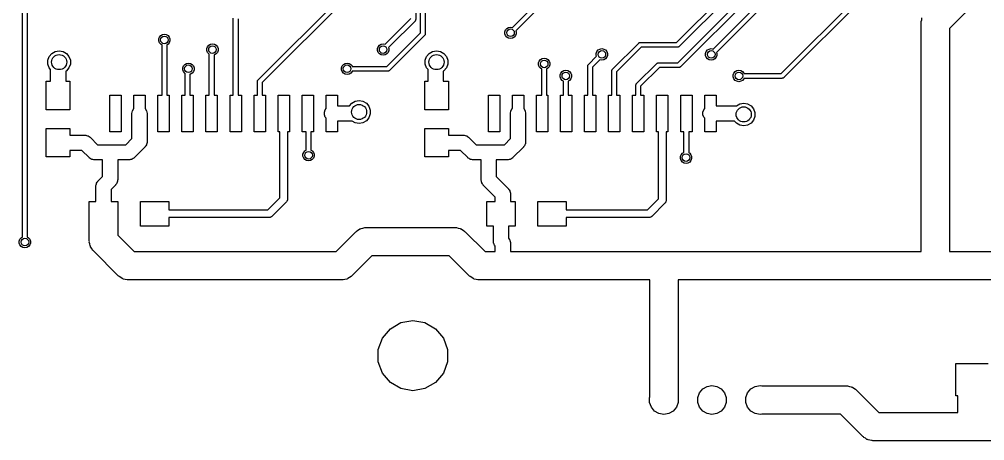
# Model space of a CAD drawing. Extents: x 74 to 228, y -104 to -43.
# Drawn here: x 79.2 to 130.2, y -104.5 to -82.2 of the extents above; entities that cross this region are included whole.
import ezdxf

# ---------------------------------------------------------------- set-up
doc = ezdxf.new("R2010")
doc.units = 0
doc.header["$MEASUREMENT"] = 0
doc.layers.add('BLACK', color=7, linetype='CONTINUOUS')

msp = doc.modelspace()

# ---------------------------------------------------------------- linework, layer by layer
at = {"layer": 'Black'}
for p, q in [((100.145, -54.2813), (100.145, -82.2245)), ((100.395, -82.9427), (100.395, -54.4795)), ((100.645, -54.5313), (100.645, -82.9945)), ((79.625, -58.62), (79.625, -93.7297)), ((79.375, -93.7297), (79.375, -58.6718)), ((119.455, -85.092), (129.375, -75.1722)), ((129.588, -75.3124), (119.595, -85.3054)), ((91.8166, -85.4256), (98.8955, -78.3468)), ((99.1089, -78.4869), (92.03, -85.5658)), ((113.931, -83.441), (118.747, -78.6247)), ((118.96, -78.7649), (114.071, -83.6544)), ((113.994, -84.5205), (119.247, -79.2677)), ((119.46, -79.4079), (114.134, -84.7339)), ((115.866, -83.7922), (119.89, -79.7677)), ((120.103, -79.9079), (116.039, -83.9722)), ((131.23, -79.8303), (128.35, -82.7107)), ((105.261, -82.6492), (106.7, -81.2102)), ((106.913, -81.3504), (105.435, -82.8292)), ((90.51, -86.225), (90.51, -82.1605)), ((90.76, -82.2017), (90.76, -86.225)), ((98.6366, -83.4316), (99.8955, -82.1727)), ((100.109, -82.3129), (98.8134, -83.6084)), ((100.112, -82.3084), (100.109, -82.3129)), ((100.116, -82.3049), (100.112, -82.3084)), ((100.124, -82.2907), (100.116, -82.3049)), ((100.134, -82.2773), (100.124, -82.2907)), ((100.135, -82.272), (100.134, -82.2773)), ((100.138, -82.2673), (100.135, -82.272)), ((100.141, -82.2512), (100.138, -82.2673)), ((100.145, -82.2354), (100.141, -82.2512)), ((100.145, -82.2245), (100.145, -82.2299)), ((100.145, -82.2299), (100.145, -82.2354)), ((126.85, -82.4), (126.856, -82.3675)), ((126.85, -94.5), (126.85, -82.4)), ((126.853, -82.3346), (126.878, -82.24)), ((126.856, -82.3675), (126.853, -82.3346)), ((126.878, -82.24), (126.895, -82.1435)), ((86.6072, -83.1614), (86.6744, -83.0813)), ((86.6744, -83.0813), (86.765, -83.029)), ((86.765, -83.029), (86.868, -83.0109)), ((86.868, -83.0109), (86.971, -83.029)), ((86.971, -83.029), (87.0616, -83.0813)), ((87.0616, -83.0813), (87.1288, -83.1614)), ((98.6272, -84.711), (100.395, -82.9427)), ((100.609, -83.0829), (98.7674, -84.9244)), ((100.612, -83.0784), (100.609, -83.0829)), ((100.616, -83.0748), (100.612, -83.0784)), ((100.624, -83.0607), (100.616, -83.0748)), ((100.634, -83.0473), (100.624, -83.0607)), ((100.635, -83.042), (100.634, -83.0473)), ((100.638, -83.0373), (100.635, -83.042)), ((100.641, -83.0212), (100.638, -83.0373)), ((100.645, -83.0054), (100.641, -83.0212)), ((100.645, -82.9945), (100.645, -82.9999)), ((100.645, -82.9999), (100.645, -83.0054)), ((104.859, -82.8787), (104.895, -82.7804)), ((104.859, -82.9833), (104.859, -82.8787)), ((104.895, -83.0816), (104.859, -82.9833)), ((104.895, -82.7804), (104.962, -82.7003)), ((104.962, -83.1617), (104.895, -83.0816)), ((104.962, -82.7003), (105.053, -82.648)), ((105.053, -82.648), (105.156, -82.6299)), ((105.156, -82.6299), (105.259, -82.648)), ((105.259, -82.648), (105.261, -82.6492)), ((105.417, -83.0816), (105.35, -83.1617)), ((105.453, -82.9833), (105.417, -83.0816)), ((105.435, -82.8292), (105.453, -82.8787)), ((105.453, -82.8787), (105.453, -82.9833)), ((128.35, -82.7107), (128.35, -94.5)), ((86.5714, -83.2597), (86.6072, -83.1614)), ((86.5714, -83.3643), (86.5714, -83.2597)), ((86.6072, -83.4626), (86.5714, -83.3643)), ((86.6744, -83.5427), (86.6072, -83.4626)), ((86.743, -83.5823), (86.6744, -83.5427)), ((86.743, -86.225), (86.743, -83.5823)), ((87.0616, -83.5427), (86.993, -83.5823)), ((86.993, -83.5823), (86.993, -86.225)), ((87.1288, -83.4626), (87.0616, -83.5427)), ((87.1288, -83.1614), (87.1646, -83.2597)), ((87.1646, -83.3643), (87.1288, -83.4626)), ((87.1646, -83.2597), (87.1646, -83.3643)), ((89.1472, -83.6694), (89.2144, -83.5893)), ((89.2144, -83.5893), (89.305, -83.537)), ((89.305, -83.537), (89.408, -83.5189)), ((89.408, -83.5189), (89.511, -83.537)), ((89.511, -83.537), (89.6016, -83.5893)), ((89.6016, -83.5893), (89.6688, -83.6694)), ((98.1642, -83.6694), (98.2314, -83.5893)), ((98.2314, -83.5893), (98.322, -83.537)), ((98.322, -83.537), (98.425, -83.5189)), ((98.425, -83.5189), (98.528, -83.537)), ((98.528, -83.537), (98.53, -83.5382)), ((98.53, -83.5382), (98.6366, -83.4316)), ((98.6366, -83.4316), (98.6366, -83.4316)), ((98.8134, -83.6084), (98.7036, -83.7182)), ((98.8134, -83.6084), (98.8134, -83.6084)), ((105.053, -83.214), (104.962, -83.1617)), ((105.156, -83.2321), (105.053, -83.214)), ((105.259, -83.214), (105.156, -83.2321)), ((105.35, -83.1617), (105.259, -83.214)), ((110.547, -84.8566), (111.926, -83.4776)), ((111.926, -83.4776), (111.93, -83.4745)), ((111.93, -83.4745), (111.934, -83.4702)), ((111.934, -83.4702), (111.948, -83.4621)), ((111.948, -83.4621), (111.961, -83.4527)), ((111.961, -83.4527), (111.966, -83.4513)), ((111.966, -83.4513), (111.971, -83.4485)), ((111.971, -83.4485), (111.987, -83.4457)), ((111.987, -83.4457), (112.003, -83.4415)), ((112.003, -83.4415), (112.009, -83.442)), ((112.009, -83.442), (112.014, -83.441)), ((112.014, -83.441), (113.931, -83.441)), ((80.7855, -84.1821), (80.9199, -84.0219)), ((80.9199, -84.0219), (81.1011, -83.9173)), ((81.1011, -83.9173), (81.3071, -83.881)), ((81.3071, -83.881), (81.5131, -83.9173)), ((81.5131, -83.9173), (81.6942, -84.0219)), ((81.6942, -84.0219), (81.8287, -84.1821)), ((89.1114, -83.7677), (89.1472, -83.6694)), ((89.1114, -83.8723), (89.1114, -83.7677)), ((89.1472, -83.9706), (89.1114, -83.8723)), ((89.2144, -84.0507), (89.1472, -83.9706)), ((89.24, -84.0655), (89.2144, -84.0507)), ((89.24, -86.225), (89.24, -84.0655)), ((89.511, -84.103), (89.49, -84.1067)), ((89.49, -84.1067), (89.49, -86.225)), ((89.6016, -84.0507), (89.511, -84.103)), ((89.6688, -83.9706), (89.6016, -84.0507)), ((89.6688, -83.6694), (89.7046, -83.7677)), ((89.7046, -83.8723), (89.6688, -83.9706)), ((89.7046, -83.7677), (89.7046, -83.8723)), ((98.1284, -83.7677), (98.1642, -83.6694)), ((98.1284, -83.8723), (98.1284, -83.7677)), ((98.1642, -83.9706), (98.1284, -83.8723)), ((98.2314, -84.0507), (98.1642, -83.9706)), ((98.322, -84.103), (98.2314, -84.0507)), ((98.425, -84.1211), (98.322, -84.103)), ((98.528, -84.103), (98.425, -84.1211)), ((98.6186, -84.0507), (98.528, -84.103)), ((98.6858, -83.9706), (98.6186, -84.0507)), ((98.7216, -83.8723), (98.6858, -83.9706)), ((98.7036, -83.7182), (98.7216, -83.7677)), ((98.7216, -83.7677), (98.7216, -83.8723)), ((100.724, -84.1821), (100.859, -84.0219)), ((100.859, -84.0219), (101.04, -83.9173)), ((101.04, -83.9173), (101.246, -83.881)), ((101.246, -83.881), (101.452, -83.9173)), ((101.452, -83.9173), (101.633, -84.0219)), ((101.633, -84.0219), (101.768, -84.1821)), ((109.685, -84.0217), (109.721, -83.9234)), ((109.685, -84.1263), (109.685, -84.0217)), ((109.703, -84.1758), (109.685, -84.1263)), ((109.721, -83.9234), (109.788, -83.8433)), ((109.788, -83.8433), (109.879, -83.791)), ((109.879, -83.791), (109.982, -83.7729)), ((109.982, -83.7729), (110.085, -83.791)), ((110.085, -83.791), (110.176, -83.8433)), ((110.176, -83.8433), (110.243, -83.9234)), ((110.243, -83.9234), (110.279, -84.0217)), ((110.279, -84.1263), (110.243, -84.2246)), ((110.279, -84.0217), (110.279, -84.1263)), ((112.066, -83.691), (110.76, -84.9968)), ((113.983, -83.691), (112.066, -83.691)), ((113.988, -83.69), (113.983, -83.691)), ((113.993, -83.6905), (113.988, -83.69)), ((114.009, -83.6863), (113.993, -83.6905)), ((114.025, -83.6835), (114.009, -83.6863)), ((114.03, -83.6807), (114.025, -83.6835)), ((114.035, -83.6793), (114.03, -83.6807)), ((114.049, -83.6699), (114.035, -83.6793)), ((114.063, -83.6618), (114.049, -83.6699)), ((114.066, -83.6575), (114.063, -83.6618)), ((114.071, -83.6544), (114.066, -83.6575)), ((115.464, -84.0217), (115.5, -83.9234)), ((115.464, -84.1263), (115.464, -84.0217)), ((115.5, -84.2246), (115.464, -84.1263)), ((115.5, -83.9234), (115.567, -83.8433)), ((115.567, -83.8433), (115.658, -83.791)), ((115.658, -83.791), (115.76, -83.7729)), ((115.76, -83.7729), (115.863, -83.791)), ((115.863, -83.791), (115.866, -83.7922)), ((116.057, -84.1263), (116.021, -84.2246)), ((116.039, -83.9722), (116.057, -84.0217)), ((116.057, -84.0217), (116.057, -84.1263)), ((80.7139, -84.3787), (80.7855, -84.1821)), ((80.7139, -84.5879), (80.7139, -84.3787)), ((80.7855, -84.7844), (80.7139, -84.5879)), ((81.8287, -84.1821), (81.9002, -84.3787)), ((81.9002, -84.5879), (81.8287, -84.7844)), ((81.9002, -84.3787), (81.9002, -84.5879)), ((87.8772, -84.6854), (87.9444, -84.6053)), ((87.9444, -84.6053), (88.035, -84.553)), ((88.035, -84.553), (88.138, -84.5349)), ((88.138, -84.5349), (88.241, -84.553)), ((88.241, -84.553), (88.3316, -84.6053)), ((88.3316, -84.6053), (88.3988, -84.6854)), ((96.2592, -84.6854), (96.3264, -84.6053)), ((96.3264, -84.6053), (96.417, -84.553)), ((96.417, -84.553), (96.52, -84.5349)), ((96.52, -84.5349), (96.623, -84.553)), ((96.623, -84.553), (96.7136, -84.6053)), ((96.7136, -84.6053), (96.7808, -84.6854)), ((100.653, -84.3787), (100.724, -84.1821)), ((100.653, -84.5879), (100.653, -84.3787)), ((100.724, -84.7844), (100.653, -84.5879)), ((101.768, -84.1821), (101.839, -84.3787)), ((101.839, -84.5879), (101.768, -84.7844)), ((101.839, -84.3787), (101.839, -84.5879)), ((106.637, -84.5297), (106.673, -84.4314)), ((106.637, -84.6343), (106.637, -84.5297)), ((106.673, -84.7326), (106.637, -84.6343)), ((106.673, -84.4314), (106.74, -84.3513)), ((106.74, -84.3513), (106.831, -84.299)), ((106.831, -84.299), (106.934, -84.2809)), ((106.934, -84.2809), (107.037, -84.299)), ((107.037, -84.299), (107.128, -84.3513)), ((107.128, -84.3513), (107.195, -84.4314)), ((107.195, -84.4314), (107.231, -84.5297)), ((107.231, -84.6343), (107.195, -84.7326)), ((107.231, -84.5297), (107.231, -84.6343)), ((109.24, -84.6801), (109.245, -84.6643)), ((109.245, -84.6643), (109.248, -84.6482)), ((109.248, -84.6482), (109.25, -84.6435)), ((109.25, -84.6435), (109.252, -84.6382)), ((109.252, -84.6382), (109.261, -84.6248)), ((109.261, -84.6248), (109.269, -84.6107)), ((109.269, -84.6107), (109.273, -84.6071)), ((109.273, -84.6071), (109.277, -84.6026)), ((109.277, -84.6026), (109.703, -84.1758)), ((109.877, -84.3558), (109.49, -84.7428)), ((109.879, -84.357), (109.877, -84.3558)), ((109.982, -84.3751), (109.879, -84.357)), ((110.085, -84.357), (109.982, -84.3751)), ((110.176, -84.3047), (110.085, -84.357)), ((110.243, -84.2246), (110.176, -84.3047)), ((111.817, -85.6186), (112.878, -84.5571)), ((112.878, -84.5571), (112.883, -84.554)), ((112.883, -84.554), (112.886, -84.5497)), ((112.886, -84.5497), (112.9, -84.5416)), ((112.9, -84.5416), (112.914, -84.5322)), ((112.914, -84.5322), (112.919, -84.5308)), ((112.919, -84.5308), (112.924, -84.528)), ((112.924, -84.528), (112.94, -84.5252)), ((112.94, -84.5252), (112.956, -84.521)), ((112.956, -84.521), (112.961, -84.5215)), ((112.961, -84.5215), (112.966, -84.5205)), ((112.966, -84.5205), (113.994, -84.5205)), ((115.567, -84.3047), (115.5, -84.2246)), ((115.658, -84.357), (115.567, -84.3047)), ((115.76, -84.3751), (115.658, -84.357)), ((115.863, -84.357), (115.76, -84.3751)), ((115.954, -84.3047), (115.863, -84.357)), ((116.021, -84.2246), (115.954, -84.3047)), ((80.8571, -84.8697), (80.7855, -84.7844)), ((80.8571, -85.5), (80.8571, -84.8697)), ((81.6942, -84.9447), (81.6571, -84.9661)), ((81.6571, -84.9661), (81.6571, -85.5)), ((81.8287, -84.7844), (81.6942, -84.9447)), ((87.8414, -84.7837), (87.8772, -84.6854)), ((87.8414, -84.8883), (87.8414, -84.7837)), ((87.8772, -84.9866), (87.8414, -84.8883)), ((87.9444, -85.0667), (87.8772, -84.9866)), ((87.97, -85.0815), (87.9444, -85.0667)), ((87.97, -86.225), (87.97, -85.0815)), ((88.241, -85.119), (88.22, -85.1227)), ((88.22, -85.1227), (88.22, -86.225)), ((88.3316, -85.0667), (88.241, -85.119)), ((88.3988, -84.9866), (88.3316, -85.0667)), ((88.3988, -84.6854), (88.4346, -84.7837)), ((88.4346, -84.8883), (88.3988, -84.9866)), ((88.4346, -84.7837), (88.4346, -84.8883)), ((96.2234, -84.7837), (96.2592, -84.6854)), ((96.2234, -84.8883), (96.2234, -84.7837)), ((96.2592, -84.9866), (96.2234, -84.8883)), ((96.3264, -85.0667), (96.2592, -84.9866)), ((96.417, -85.119), (96.3264, -85.0667)), ((96.52, -85.1371), (96.417, -85.119)), ((96.623, -85.119), (96.52, -85.1371)), ((96.7136, -85.0667), (96.623, -85.119)), ((96.7808, -84.9866), (96.7136, -85.0667)), ((96.7808, -84.6854), (96.7901, -84.711)), ((96.7901, -84.961), (96.7808, -84.9866)), ((96.7901, -84.711), (96.9443, -84.711)), ((96.9443, -84.961), (96.7901, -84.961)), ((96.9443, -84.711), (98.6272, -84.711)), ((98.679, -84.961), (96.9443, -84.961)), ((98.6844, -84.96), (98.679, -84.961)), ((98.6899, -84.9605), (98.6844, -84.96)), ((98.7057, -84.9563), (98.6899, -84.9605)), ((98.7218, -84.9535), (98.7057, -84.9563)), ((98.7265, -84.9507), (98.7218, -84.9535)), ((98.7318, -84.9493), (98.7265, -84.9507)), ((98.7452, -84.9399), (98.7318, -84.9493)), ((98.7593, -84.9318), (98.7452, -84.9399)), ((98.7629, -84.9275), (98.7593, -84.9318)), ((98.7674, -84.9244), (98.7629, -84.9275)), ((100.796, -84.8697), (100.724, -84.7844)), ((100.796, -85.5), (100.796, -84.8697)), ((101.633, -84.9447), (101.596, -84.9661)), ((101.596, -84.9661), (101.596, -85.5)), ((101.768, -84.7844), (101.633, -84.9447)), ((106.74, -84.8127), (106.673, -84.7326)), ((106.809, -84.8523), (106.74, -84.8127)), ((106.809, -86.225), (106.809, -84.8523)), ((107.128, -84.8127), (107.059, -84.8523)), ((107.059, -84.8523), (107.059, -86.225)), ((107.195, -84.7326), (107.128, -84.8127)), ((107.78, -85.1647), (107.816, -85.0664)), ((107.78, -85.2693), (107.78, -85.1647)), ((107.816, -85.0664), (107.883, -84.9863)), ((107.883, -84.9863), (107.974, -84.934)), ((107.974, -84.934), (108.077, -84.9159)), ((108.077, -84.9159), (108.18, -84.934)), ((108.18, -84.934), (108.271, -84.9863)), ((108.271, -84.9863), (108.338, -85.0664)), ((108.338, -85.0664), (108.374, -85.1647)), ((108.374, -85.1647), (108.374, -85.2693)), ((109.241, -84.6856), (109.24, -84.6801)), ((109.24, -84.691), (109.241, -84.6856)), ((109.24, -86.225), (109.24, -84.691)), ((109.49, -84.7428), (109.49, -86.225)), ((110.51, -84.9341), (110.515, -84.9183)), ((110.511, -84.9396), (110.51, -84.9341)), ((110.51, -84.945), (110.511, -84.9396)), ((110.51, -86.225), (110.51, -84.945)), ((110.515, -84.9183), (110.518, -84.9022)), ((110.518, -84.9022), (110.52, -84.8975)), ((110.52, -84.8975), (110.522, -84.8922)), ((110.522, -84.8922), (110.531, -84.8788)), ((110.531, -84.8788), (110.539, -84.8647)), ((110.539, -84.8647), (110.543, -84.8611)), ((110.543, -84.8611), (110.547, -84.8566)), ((110.76, -84.9968), (110.76, -86.225)), ((113.018, -84.7705), (112.03, -85.7588)), ((114.046, -84.7705), (113.018, -84.7705)), ((114.051, -84.7695), (114.046, -84.7705)), ((114.057, -84.77), (114.051, -84.7695)), ((114.073, -84.7658), (114.057, -84.77)), ((114.089, -84.763), (114.073, -84.7658)), ((114.094, -84.7602), (114.089, -84.763)), ((114.099, -84.7588), (114.094, -84.7602)), ((114.112, -84.7494), (114.099, -84.7588)), ((114.126, -84.7413), (114.112, -84.7494)), ((114.13, -84.737), (114.126, -84.7413)), ((114.134, -84.7339), (114.13, -84.737)), ((116.924, -85.1647), (116.96, -85.0664)), ((116.924, -85.2693), (116.924, -85.1647)), ((116.96, -85.0664), (117.027, -84.9863)), ((117.027, -84.9863), (117.118, -84.934)), ((117.118, -84.934), (117.221, -84.9159)), ((117.221, -84.9159), (117.324, -84.934)), ((117.324, -84.934), (117.415, -84.9863)), ((117.415, -84.9863), (117.482, -85.0664)), ((117.482, -85.0664), (117.491, -85.092)), ((117.491, -85.092), (119.455, -85.092)), ((80.625, -87), (80.625, -85.5)), ((80.625, -85.5), (80.8571, -85.5)), ((81.6571, -85.5), (81.875, -85.5)), ((81.875, -85.5), (81.875, -87)), ((91.78, -85.514), (91.781, -85.5086)), ((91.78, -86.225), (91.78, -85.514)), ((91.7805, -85.5031), (91.7847, -85.4873)), ((91.781, -85.5086), (91.7805, -85.5031)), ((91.7847, -85.4873), (91.7875, -85.4712)), ((91.7875, -85.4712), (91.7903, -85.4665)), ((91.7903, -85.4665), (91.7917, -85.4612)), ((91.7917, -85.4612), (91.8011, -85.4478)), ((91.8011, -85.4478), (91.8092, -85.4337)), ((91.8092, -85.4337), (91.8135, -85.4301)), ((91.8135, -85.4301), (91.8166, -85.4256)), ((92.03, -85.5658), (92.03, -86.225)), ((100.625, -87), (100.625, -85.5)), ((100.625, -85.5), (100.796, -85.5)), ((101.596, -85.5), (101.875, -85.5)), ((101.875, -85.5), (101.875, -87)), ((107.816, -85.3676), (107.78, -85.2693)), ((107.883, -85.4477), (107.816, -85.3676)), ((107.952, -85.4873), (107.883, -85.4477)), ((107.952, -86.225), (107.952, -85.4873)), ((108.271, -85.4477), (108.202, -85.4873)), ((108.202, -85.4873), (108.202, -86.225)), ((108.338, -85.3676), (108.271, -85.4477)), ((108.374, -85.2693), (108.338, -85.3676)), ((111.78, -85.6961), (111.785, -85.6803)), ((111.785, -85.6803), (111.788, -85.6642)), ((111.788, -85.6642), (111.79, -85.6595)), ((111.79, -85.6595), (111.792, -85.6542)), ((111.792, -85.6542), (111.801, -85.6408)), ((111.801, -85.6408), (111.809, -85.6267)), ((111.809, -85.6267), (111.813, -85.6231)), ((111.813, -85.6231), (111.817, -85.6186)), ((116.96, -85.3676), (116.924, -85.2693)), ((117.027, -85.4477), (116.96, -85.3676)), ((117.118, -85.5), (117.027, -85.4477)), ((117.221, -85.5181), (117.118, -85.5)), ((117.324, -85.5), (117.221, -85.5181)), ((117.415, -85.4477), (117.324, -85.5)), ((117.482, -85.3676), (117.415, -85.4477)), ((117.491, -85.342), (117.482, -85.3676)), ((119.507, -85.342), (117.491, -85.342)), ((119.512, -85.341), (119.507, -85.342)), ((119.518, -85.3415), (119.512, -85.341)), ((119.534, -85.3373), (119.518, -85.3415)), ((119.55, -85.3345), (119.534, -85.3373)), ((119.555, -85.3317), (119.55, -85.3345)), ((119.56, -85.3303), (119.555, -85.3317)), ((119.573, -85.3209), (119.56, -85.3303)), ((119.587, -85.3128), (119.573, -85.3209)), ((119.591, -85.3085), (119.587, -85.3128)), ((119.595, -85.3054), (119.591, -85.3085)), ((111.781, -85.7016), (111.78, -85.6961)), ((111.78, -85.707), (111.781, -85.7016)), ((111.78, -86.225), (111.78, -85.707)), ((112.03, -85.7588), (112.03, -86.225)), ((83.985, -88.175), (83.985, -86.225)), ((83.985, -86.225), (84.585, -86.225)), ((84.585, -86.225), (84.585, -88.175)), ((85.255, -86.9375), (85.255, -86.225)), ((85.255, -86.225), (85.855, -86.225)), ((85.855, -86.225), (85.855, -86.9375)), ((86.525, -88.175), (86.525, -86.225)), ((86.525, -86.225), (86.743, -86.225)), ((86.993, -86.225), (87.125, -86.225)), ((87.125, -86.225), (87.125, -88.175)), ((87.795, -88.175), (87.795, -86.225)), ((87.795, -86.225), (87.97, -86.225)), ((88.22, -86.225), (88.395, -86.225)), ((88.395, -86.225), (88.395, -88.175)), ((89.065, -88.175), (89.065, -86.225)), ((89.065, -86.225), (89.24, -86.225)), ((89.49, -86.225), (89.665, -86.225)), ((89.665, -86.225), (89.665, -88.175)), ((90.335, -88.175), (90.335, -86.225)), ((90.335, -86.225), (90.51, -86.225)), ((90.76, -86.225), (90.935, -86.225)), ((90.935, -86.225), (90.935, -88.175)), ((91.605, -88.175), (91.605, -86.225)), ((91.605, -86.225), (91.78, -86.225)), ((92.03, -86.225), (92.205, -86.225)), ((92.205, -86.225), (92.205, -88.175)), ((92.875, -88.175), (92.875, -86.225)), ((92.875, -86.225), (93.475, -86.225)), ((93.475, -86.225), (93.475, -88.175)), ((94.145, -88.175), (94.145, -86.225)), ((94.145, -86.225), (94.745, -86.225)), ((94.745, -86.225), (94.745, -88.175)), ((95.415, -86.9447), (95.415, -86.225)), ((95.415, -86.225), (96.015, -86.225)), ((96.015, -86.225), (96.015, -86.8)), ((96.6509, -86.8), (96.7679, -86.6606)), ((96.7679, -86.6606), (96.949, -86.556)), ((96.949, -86.556), (97.155, -86.5197)), ((97.155, -86.5197), (97.361, -86.556)), ((97.361, -86.556), (97.5421, -86.6606)), ((97.5421, -86.6606), (97.6766, -86.8209)), ((103.985, -88.175), (103.985, -86.225)), ((103.985, -86.225), (104.585, -86.225)), ((104.585, -86.225), (104.585, -88.175)), ((105.255, -86.9375), (105.255, -86.225)), ((105.255, -86.225), (105.855, -86.225)), ((105.855, -86.225), (105.855, -86.9375)), ((106.525, -88.175), (106.525, -86.225)), ((106.525, -86.225), (106.809, -86.225)), ((107.059, -86.225), (107.125, -86.225)), ((107.125, -86.225), (107.125, -88.175)), ((107.795, -88.175), (107.795, -86.225)), ((107.795, -86.225), (107.952, -86.225)), ((108.202, -86.225), (108.395, -86.225)), ((108.395, -86.225), (108.395, -88.175)), ((109.065, -88.175), (109.065, -86.225)), ((109.065, -86.225), (109.24, -86.225)), ((109.49, -86.225), (109.665, -86.225)), ((109.665, -86.225), (109.665, -88.175)), ((110.335, -88.175), (110.335, -86.225)), ((110.335, -86.225), (110.51, -86.225)), ((110.76, -86.225), (110.935, -86.225)), ((110.935, -86.225), (110.935, -88.175)), ((111.605, -88.175), (111.605, -86.225)), ((111.605, -86.225), (111.78, -86.225)), ((112.03, -86.225), (112.205, -86.225)), ((112.205, -86.225), (112.205, -88.175)), ((112.875, -88.175), (112.875, -86.225)), ((112.875, -86.225), (113.475, -86.225)), ((113.475, -86.225), (113.475, -88.175)), ((114.145, -88.175), (114.145, -86.225)), ((114.145, -86.225), (114.745, -86.225)), ((114.745, -86.225), (114.745, -88.175)), ((115.415, -86.9447), (115.415, -86.225)), ((115.415, -86.225), (116.015, -86.225)), ((116.015, -86.225), (116.015, -86.8)), ((117.088, -86.7876), (117.269, -86.683)), ((117.269, -86.683), (117.475, -86.6467)), ((117.475, -86.6467), (117.681, -86.683)), ((117.681, -86.683), (117.862, -86.7876)), ((81.875, -87), (80.625, -87)), ((85.155, -87.2), (85.1791, -87.0632)), ((85.155, -88.5293), (85.155, -87.2)), ((85.1791, -87.0632), (85.2486, -86.9429)), ((85.2486, -86.9429), (85.255, -86.9375)), ((85.855, -86.9375), (85.8614, -86.9429)), ((85.8614, -86.9429), (85.9309, -87.0632)), ((85.9309, -87.0632), (85.955, -87.2)), ((85.955, -87.2), (85.955, -88.695)), ((95.3211, -87.1305), (95.3686, -87)), ((95.3211, -87.2695), (95.3211, -87.1305)), ((95.3686, -87), (95.415, -86.9447)), ((96.015, -86.8), (96.6509, -86.8)), ((97.6766, -86.8209), (97.7481, -87.0174)), ((97.7481, -87.0174), (97.7481, -87.2266)), ((101.875, -87), (100.625, -87)), ((105.155, -87.2), (105.179, -87.0632)), ((105.155, -88.5293), (105.155, -87.2)), ((105.179, -87.0632), (105.249, -86.9429)), ((105.249, -86.9429), (105.255, -86.9375)), ((105.855, -86.9375), (105.861, -86.9429)), ((105.861, -86.9429), (105.931, -87.0632)), ((105.931, -87.0632), (105.955, -87.2)), ((105.955, -87.2), (105.955, -88.695)), ((115.321, -87.1305), (115.369, -87)), ((115.321, -87.2695), (115.321, -87.1305)), ((115.369, -87), (115.415, -86.9447)), ((116.015, -86.8), (117.077, -86.8)), ((117.077, -86.8), (117.088, -86.7876)), ((117.862, -86.7876), (117.997, -86.9479)), ((117.997, -86.9479), (118.068, -87.1444)), ((118.068, -87.1444), (118.068, -87.3536)), ((95.3686, -87.4), (95.3211, -87.2695)), ((95.415, -87.4553), (95.3686, -87.4)), ((95.415, -88.175), (95.415, -87.4553)), ((96.7966, -87.6), (96.015, -87.6)), ((96.015, -87.6), (96.015, -88.175)), ((96.949, -87.688), (96.7966, -87.6)), ((97.155, -87.7243), (96.949, -87.688)), ((97.361, -87.688), (97.155, -87.7243)), ((97.5421, -87.5834), (97.361, -87.688)), ((97.6766, -87.4231), (97.5421, -87.5834)), ((97.7481, -87.2266), (97.6766, -87.4231)), ((115.369, -87.4), (115.321, -87.2695)), ((115.415, -87.4553), (115.369, -87.4)), ((115.415, -88.175), (115.415, -87.4553)), ((116.995, -87.6), (116.015, -87.6)), ((116.015, -87.6), (116.015, -88.175)), ((117.088, -87.7104), (116.995, -87.6)), ((117.269, -87.815), (117.088, -87.7104)), ((117.862, -87.7104), (117.681, -87.815)), ((117.997, -87.5501), (117.862, -87.7104)), ((118.068, -87.3536), (117.997, -87.5501)), ((80.625, -89.5), (80.625, -88)), ((80.625, -88), (81.875, -88)), ((81.875, -88), (81.875, -88.35)), ((84.585, -88.175), (83.985, -88.175)), ((87.125, -88.175), (86.525, -88.175)), ((88.395, -88.175), (87.795, -88.175)), ((89.665, -88.175), (89.065, -88.175)), ((90.935, -88.175), (90.335, -88.175)), ((92.205, -88.175), (91.605, -88.175)), ((92.975, -88.175), (92.875, -88.175)), ((92.975, -91.6542), (92.975, -88.175)), ((93.475, -88.175), (93.375, -88.175)), ((93.375, -88.175), (93.375, -91.737)), ((94.363, -88.175), (94.145, -88.175)), ((94.363, -89.1377), (94.363, -88.175)), ((94.745, -88.175), (94.613, -88.175)), ((94.613, -88.175), (94.613, -89.1377)), ((96.015, -88.175), (95.415, -88.175)), ((100.625, -89.5), (100.625, -88)), ((100.625, -88), (101.875, -88)), ((101.875, -88), (101.875, -88.35)), ((104.585, -88.175), (103.985, -88.175)), ((107.125, -88.175), (106.525, -88.175)), ((108.395, -88.175), (107.795, -88.175)), ((109.665, -88.175), (109.065, -88.175)), ((110.935, -88.175), (110.335, -88.175)), ((112.205, -88.175), (111.605, -88.175)), ((112.975, -88.175), (112.875, -88.175)), ((112.975, -91.7202), (112.975, -88.175)), ((113.475, -88.175), (113.375, -88.175)), ((113.375, -88.175), (113.375, -91.803)), ((114.32, -88.175), (114.145, -88.175)), ((114.32, -89.2543), (114.32, -88.175)), ((114.745, -88.175), (114.57, -88.175)), ((114.57, -88.175), (114.57, -89.2751)), ((116.015, -88.175), (115.415, -88.175)), ((117.475, -87.8513), (117.269, -87.815)), ((117.681, -87.815), (117.475, -87.8513)), ((81.875, -88.35), (82.675, -88.35)), ((82.675, -88.35), (82.6923, -88.3531)), ((82.6923, -88.3531), (82.7099, -88.3515)), ((82.7099, -88.3515), (82.7603, -88.365)), ((82.7603, -88.365), (82.8118, -88.3741)), ((82.8118, -88.3741), (82.827, -88.3829)), ((82.827, -88.3829), (82.844, -88.3875)), ((82.844, -88.3875), (82.8869, -88.4175)), ((82.8869, -88.4175), (82.9321, -88.4436)), ((82.9321, -88.4436), (82.9434, -88.4571)), ((82.9434, -88.4571), (82.9578, -88.4672)), ((82.9578, -88.4672), (83.3407, -88.85)), ((84.8343, -88.85), (85.155, -88.5293)), ((85.9535, -88.7299), (85.94, -88.7803)), ((85.955, -88.695), (85.9519, -88.7123)), ((85.9519, -88.7123), (85.9535, -88.7299)), ((101.875, -88.35), (102.675, -88.35)), ((102.675, -88.35), (102.692, -88.3531)), ((102.692, -88.3531), (102.71, -88.3515)), ((102.71, -88.3515), (102.76, -88.365)), ((102.76, -88.365), (102.812, -88.3741)), ((102.812, -88.3741), (102.827, -88.3829)), ((102.827, -88.3829), (102.844, -88.3875)), ((102.844, -88.3875), (102.887, -88.4175)), ((102.887, -88.4175), (102.932, -88.4436)), ((102.932, -88.4436), (102.943, -88.4571)), ((102.943, -88.4571), (102.958, -88.4672)), ((102.958, -88.4672), (103.341, -88.85)), ((104.834, -88.85), (105.155, -88.5293)), ((105.953, -88.7299), (105.94, -88.7803)), ((105.955, -88.695), (105.952, -88.7123)), ((105.952, -88.7123), (105.953, -88.7299)), ((82.5093, -89.15), (81.875, -89.15)), ((81.875, -89.15), (81.875, -89.5)), ((82.8922, -89.5328), (82.5093, -89.15)), ((83.3407, -88.85), (84, -88.85)), ((84, -88.85), (84.8343, -88.85)), ((85.8378, -88.9778), (85.2828, -89.5328)), ((85.8479, -88.9634), (85.8378, -88.9778)), ((85.8614, -88.9521), (85.8479, -88.9634)), ((85.8875, -88.9069), (85.8614, -88.9521)), ((85.9175, -88.864), (85.8875, -88.9069)), ((85.9221, -88.847), (85.9175, -88.864)), ((85.9309, -88.8318), (85.9221, -88.847)), ((85.94, -88.7803), (85.9309, -88.8318)), ((94.2272, -89.2574), (94.2944, -89.1773)), ((94.2944, -89.1773), (94.363, -89.1377)), ((94.613, -89.1377), (94.6816, -89.1773)), ((94.6816, -89.1773), (94.7488, -89.2574)), ((102.509, -89.15), (101.875, -89.15)), ((101.875, -89.15), (101.875, -89.5)), ((102.892, -89.5328), (102.509, -89.15)), ((103.341, -88.85), (104, -88.85)), ((104, -88.85), (104.834, -88.85)), ((105.838, -88.9778), (105.283, -89.5328)), ((105.848, -88.9634), (105.838, -88.9778)), ((105.861, -88.9521), (105.848, -88.9634)), ((105.888, -88.9069), (105.861, -88.9521)), ((105.918, -88.864), (105.888, -88.9069)), ((105.922, -88.847), (105.918, -88.864)), ((105.931, -88.8318), (105.922, -88.847)), ((105.94, -88.7803), (105.931, -88.8318)), ((114.233, -89.3043), (114.32, -89.2543)), ((81.875, -89.5), (80.625, -89.5)), ((82.9066, -89.5429), (82.8922, -89.5328)), ((82.9179, -89.5564), (82.9066, -89.5429)), ((82.9631, -89.5825), (82.9179, -89.5564)), ((83.006, -89.6125), (82.9631, -89.5825)), ((83.023, -89.6171), (83.006, -89.6125)), ((83.0382, -89.6259), (83.023, -89.6171)), ((83.0897, -89.635), (83.0382, -89.6259)), ((83.1401, -89.6485), (83.0897, -89.635)), ((83.1577, -89.6469), (83.1401, -89.6485)), ((83.175, -89.65), (83.1577, -89.6469)), ((83.6, -89.65), (83.175, -89.65)), ((83.6, -90.5343), (83.6, -89.65)), ((85, -89.65), (84.4, -89.65)), ((84.4, -89.65), (84.4, -90.7)), ((85.0173, -89.6469), (85, -89.65)), ((85.0349, -89.6485), (85.0173, -89.6469)), ((85.0853, -89.635), (85.0349, -89.6485)), ((85.1368, -89.6259), (85.0853, -89.635)), ((85.152, -89.6171), (85.1368, -89.6259)), ((85.169, -89.6125), (85.152, -89.6171)), ((85.2119, -89.5825), (85.169, -89.6125)), ((85.2571, -89.5564), (85.2119, -89.5825)), ((85.2684, -89.5429), (85.2571, -89.5564)), ((85.2828, -89.5328), (85.2684, -89.5429)), ((94.1914, -89.3557), (94.2272, -89.2574)), ((94.1914, -89.4603), (94.1914, -89.3557)), ((94.2272, -89.5586), (94.1914, -89.4603)), ((94.2944, -89.6387), (94.2272, -89.5586)), ((94.385, -89.691), (94.2944, -89.6387)), ((94.488, -89.7091), (94.385, -89.691)), ((94.591, -89.691), (94.488, -89.7091)), ((94.6816, -89.6387), (94.591, -89.691)), ((94.7488, -89.5586), (94.6816, -89.6387)), ((94.7488, -89.2574), (94.7846, -89.3557)), ((94.7846, -89.4603), (94.7488, -89.5586)), ((94.7846, -89.3557), (94.7846, -89.4603)), ((101.875, -89.5), (100.625, -89.5)), ((102.907, -89.5429), (102.892, -89.5328)), ((102.918, -89.5564), (102.907, -89.5429)), ((102.963, -89.5825), (102.918, -89.5564)), ((103.006, -89.6125), (102.963, -89.5825)), ((103.023, -89.6171), (103.006, -89.6125)), ((103.038, -89.6259), (103.023, -89.6171)), ((103.09, -89.635), (103.038, -89.6259)), ((103.14, -89.6485), (103.09, -89.635)), ((103.158, -89.6469), (103.14, -89.6485)), ((103.175, -89.65), (103.158, -89.6469)), ((103.6, -89.65), (103.175, -89.65)), ((103.6, -90.7), (103.6, -89.65)), ((105, -89.65), (104.4, -89.65)), ((104.4, -89.65), (104.4, -90.5343)), ((105.017, -89.6469), (105, -89.65)), ((105.035, -89.6485), (105.017, -89.6469)), ((105.085, -89.635), (105.035, -89.6485)), ((105.137, -89.6259), (105.085, -89.635)), ((105.152, -89.6171), (105.137, -89.6259)), ((105.169, -89.6125), (105.152, -89.6171)), ((105.212, -89.5825), (105.169, -89.6125)), ((105.257, -89.5564), (105.212, -89.5825)), ((105.268, -89.5429), (105.257, -89.5564)), ((105.283, -89.5328), (105.268, -89.5429)), ((114.13, -89.4827), (114.166, -89.3844)), ((114.13, -89.5873), (114.13, -89.4827)), ((114.166, -89.6856), (114.13, -89.5873)), ((114.166, -89.3844), (114.233, -89.3043)), ((114.233, -89.7657), (114.166, -89.6856)), ((114.324, -89.818), (114.233, -89.7657)), ((114.621, -89.7657), (114.53, -89.818)), ((114.57, -89.2751), (114.621, -89.3043)), ((114.621, -89.3043), (114.688, -89.3844)), ((114.688, -89.6856), (114.621, -89.7657)), ((114.688, -89.3844), (114.724, -89.4827)), ((114.724, -89.5873), (114.688, -89.6856)), ((114.724, -89.4827), (114.724, -89.5873)), ((114.427, -89.8361), (114.324, -89.818)), ((114.53, -89.818), (114.427, -89.8361)), ((83.3436, -90.7929), (83.3571, -90.7816)), ((83.3571, -90.7816), (83.3672, -90.7672)), ((83.3672, -90.7672), (83.6, -90.5343)), ((84.385, -90.7853), (84.3759, -90.8368)), ((84.3985, -90.7349), (84.385, -90.7853)), ((84.4, -90.7), (84.3969, -90.7173)), ((84.3969, -90.7173), (84.3985, -90.7349)), ((103.603, -90.7173), (103.6, -90.7)), ((103.602, -90.7349), (103.603, -90.7173)), ((103.615, -90.7853), (103.602, -90.7349)), ((103.624, -90.8368), (103.615, -90.7853)), ((104.4, -90.5343), (105.033, -91.1672)), ((83.25, -91.05), (83.2531, -91.0327)), ((83.25, -91.85), (83.25, -91.05)), ((83.2515, -91.0151), (83.265, -90.9647)), ((83.2531, -91.0327), (83.2515, -91.0151)), ((83.265, -90.9647), (83.2741, -90.9132)), ((83.2741, -90.9132), (83.2829, -90.898)), ((83.2829, -90.898), (83.2875, -90.881)), ((83.2875, -90.881), (83.3175, -90.8381)), ((83.3175, -90.8381), (83.3436, -90.7929)), ((84.2828, -90.9828), (84.05, -91.2157)), ((84.05, -91.2157), (84.05, -91.85)), ((84.2929, -90.9684), (84.2828, -90.9828)), ((84.3064, -90.9571), (84.2929, -90.9684)), ((84.3325, -90.9119), (84.3064, -90.9571)), ((84.3625, -90.869), (84.3325, -90.9119)), ((84.3671, -90.852), (84.3625, -90.869)), ((84.3759, -90.8368), (84.3671, -90.852)), ((103.633, -90.852), (103.624, -90.8368)), ((103.637, -90.869), (103.633, -90.852)), ((103.667, -90.9119), (103.637, -90.869)), ((103.694, -90.9571), (103.667, -90.9119)), ((103.707, -90.9684), (103.694, -90.9571)), ((103.717, -90.9828), (103.707, -90.9684)), ((104.35, -91.6157), (103.717, -90.9828)), ((105.033, -91.1672), (105.043, -91.1816)), ((105.043, -91.1816), (105.056, -91.1929)), ((105.056, -91.1929), (105.083, -91.2381)), ((105.083, -91.2381), (105.113, -91.281)), ((105.113, -91.281), (105.117, -91.298)), ((92.3292, -92.3), (92.975, -91.6542)), ((93.3629, -91.8054), (93.3585, -91.813)), ((93.3675, -91.7797), (93.3629, -91.8054)), ((93.3742, -91.7544), (93.3675, -91.7797)), ((93.375, -91.737), (93.3735, -91.7457)), ((93.3735, -91.7457), (93.3742, -91.7544)), ((104.35, -91.85), (104.35, -91.6157)), ((105.117, -91.298), (105.126, -91.3132)), ((105.126, -91.3132), (105.135, -91.3647)), ((105.135, -91.3647), (105.148, -91.4151)), ((105.148, -91.4151), (105.147, -91.4327)), ((105.147, -91.4327), (105.15, -91.45)), ((105.15, -91.45), (105.15, -91.85)), ((112.395, -92.3), (112.975, -91.7202)), ((113.375, -91.803), (113.373, -91.8117)), ((82.9, -92.5), (82.9, -91.85)), ((82.9, -91.85), (83.25, -91.85)), ((84.05, -91.85), (84.4, -91.85)), ((84.4, -91.85), (84.4, -93.15)), ((85.6, -93.15), (85.6, -91.85)), ((85.6, -91.85), (87.1, -91.85)), ((87.1, -91.85), (87.1, -92.3)), ((87.1, -92.3), (92.3292, -92.3)), ((93.3164, -91.8784), (92.5534, -92.6414)), ((93.3215, -91.8712), (93.3164, -91.8784)), ((93.3282, -91.8656), (93.3215, -91.8712)), ((93.3413, -91.8429), (93.3282, -91.8656)), ((93.3563, -91.8215), (93.3413, -91.8429)), ((93.3585, -91.813), (93.3563, -91.8215)), ((103.9, -93.15), (103.9, -91.85)), ((103.9, -91.85), (104.35, -91.85)), ((105.15, -91.85), (105.4, -91.85)), ((105.4, -91.85), (105.4, -93.15)), ((106.6, -93.15), (106.6, -91.85)), ((106.6, -91.85), (108.1, -91.85)), ((108.1, -91.85), (108.1, -92.3)), ((108.1, -92.3), (112.395, -92.3)), ((113.316, -91.9444), (112.619, -92.6414)), ((113.321, -91.9372), (113.316, -91.9444)), ((113.328, -91.9316), (113.321, -91.9372)), ((113.341, -91.9089), (113.328, -91.9316)), ((113.356, -91.8875), (113.341, -91.9089)), ((113.359, -91.879), (113.356, -91.8875)), ((113.363, -91.8714), (113.359, -91.879)), ((113.367, -91.8457), (113.363, -91.8714)), ((113.374, -91.8204), (113.367, -91.8457)), ((113.373, -91.8117), (113.374, -91.8204)), ((82.9, -93.937), (82.9, -92.5)), ((92.412, -92.7), (87.1, -92.7)), ((87.1, -92.7), (87.1, -93.15)), ((92.4207, -92.6985), (92.412, -92.7)), ((92.4294, -92.6992), (92.4207, -92.6985)), ((92.4547, -92.6925), (92.4294, -92.6992)), ((92.4804, -92.6879), (92.4547, -92.6925)), ((92.488, -92.6835), (92.4804, -92.6879)), ((92.4965, -92.6813), (92.488, -92.6835)), ((92.5179, -92.6663), (92.4965, -92.6813)), ((92.5406, -92.6532), (92.5179, -92.6663)), ((92.5462, -92.6465), (92.5406, -92.6532)), ((92.5534, -92.6414), (92.5462, -92.6465)), ((112.478, -92.7), (108.1, -92.7)), ((108.1, -92.7), (108.1, -93.15)), ((112.487, -92.6985), (112.478, -92.7)), ((112.495, -92.6992), (112.487, -92.6985)), ((112.521, -92.6925), (112.495, -92.6992)), ((112.546, -92.6879), (112.521, -92.6925)), ((112.554, -92.6835), (112.546, -92.6879)), ((112.563, -92.6813), (112.554, -92.6835)), ((112.584, -92.6663), (112.563, -92.6813)), ((112.607, -92.6532), (112.584, -92.6663)), ((112.612, -92.6465), (112.607, -92.6532)), ((112.619, -92.6414), (112.612, -92.6465)), ((84.4, -93.15), (84.4, -93.6263)), ((87.1, -93.15), (85.6, -93.15)), ((97.1228, -93.3565), (97.203, -93.3003)), ((97.203, -93.3003), (97.2349, -93.2917)), ((97.2349, -93.2917), (97.2635, -93.2752)), ((97.2635, -93.2752), (97.36, -93.2582)), ((97.36, -93.2582), (97.4546, -93.2329)), ((97.4546, -93.2329), (97.4875, -93.2357)), ((97.4875, -93.2357), (97.52, -93.23)), ((97.52, -93.23), (102.23, -93.23)), ((102.23, -93.23), (102.262, -93.2357)), ((102.262, -93.2357), (102.295, -93.2329)), ((102.295, -93.2329), (102.39, -93.2582)), ((102.39, -93.2582), (102.487, -93.2752)), ((102.487, -93.2752), (102.515, -93.2917)), ((102.515, -93.2917), (102.547, -93.3003)), ((102.547, -93.3003), (102.627, -93.3565)), ((104.25, -93.15), (103.9, -93.15)), ((104.25, -93.95), (104.25, -93.15)), ((105.4, -93.15), (105.05, -93.15)), ((105.05, -93.15), (105.05, -93.7875)), ((108.1, -93.15), (106.6, -93.15)), ((79.2392, -93.8494), (79.3064, -93.7693)), ((79.3064, -93.7693), (79.375, -93.7297)), ((79.625, -93.7297), (79.6936, -93.7693)), ((79.6936, -93.7693), (79.7608, -93.8494)), ((84.4, -93.6263), (85.2737, -94.5)), ((95.9393, -94.5), (96.9897, -93.4497)), ((96.9897, -93.4497), (97.0167, -93.4307)), ((97.0167, -93.4307), (97.0379, -93.4055)), ((97.0379, -93.4055), (97.1228, -93.3565)), ((102.627, -93.3565), (102.712, -93.4055)), ((102.712, -93.4055), (102.733, -93.4307)), ((102.733, -93.4307), (102.76, -93.4497)), ((102.76, -93.4497), (103.811, -94.5)), ((105.05, -93.7875), (105.056, -93.7929)), ((105.056, -93.7929), (105.083, -93.8381)), ((105.083, -93.8381), (105.113, -93.881)), ((79.2034, -93.9477), (79.2392, -93.8494)), ((79.2034, -94.0523), (79.2034, -93.9477)), ((79.2392, -94.1506), (79.2034, -94.0523)), ((79.3064, -94.2307), (79.2392, -94.1506)), ((79.397, -94.283), (79.3064, -94.2307)), ((79.5, -94.3011), (79.397, -94.283)), ((79.603, -94.283), (79.5, -94.3011)), ((79.6936, -94.2307), (79.603, -94.283)), ((79.7608, -94.1506), (79.6936, -94.2307)), ((79.7608, -93.8494), (79.7966, -93.9477)), ((79.7966, -94.0523), (79.7608, -94.1506)), ((79.7966, -93.9477), (79.7966, -94.0523)), ((82.9057, -93.9695), (82.9, -93.937)), ((82.9029, -94.0024), (82.9057, -93.9695)), ((82.9282, -94.097), (82.9029, -94.0024)), ((82.9452, -94.1935), (82.9282, -94.097)), ((82.9617, -94.2221), (82.9452, -94.1935)), ((82.9703, -94.254), (82.9617, -94.2221)), ((83.0265, -94.3342), (82.9703, -94.254)), ((83.0755, -94.4191), (83.0265, -94.3342)), ((104.253, -93.9673), (104.25, -93.95)), ((104.252, -93.9849), (104.253, -93.9673)), ((104.265, -94.0353), (104.252, -93.9849)), ((104.274, -94.0868), (104.265, -94.0353)), ((104.283, -94.102), (104.274, -94.0868)), ((104.287, -94.119), (104.283, -94.102)), ((104.317, -94.1619), (104.287, -94.119)), ((104.344, -94.2071), (104.317, -94.1619)), ((104.35, -94.2125), (104.344, -94.2071)), ((104.35, -94.5), (104.35, -94.2125)), ((105.113, -93.881), (105.117, -93.898)), ((105.117, -93.898), (105.126, -93.9132)), ((105.126, -93.9132), (105.135, -93.9647)), ((105.135, -93.9647), (105.148, -94.0151)), ((105.148, -94.0151), (105.147, -94.0327)), ((105.147, -94.0327), (105.15, -94.05)), ((105.15, -94.05), (105.15, -94.5)), ((83.1007, -94.4403), (83.0755, -94.4191)), ((83.1197, -94.4673), (83.1007, -94.4403)), ((84.4327, -95.7803), (83.1197, -94.4673)), ((85.2737, -94.5), (95.9393, -94.5)), ((97.8307, -94.73), (96.7803, -95.7803)), ((101.919, -94.73), (97.8307, -94.73)), ((102.97, -95.7803), (101.919, -94.73)), ((103.811, -94.5), (104.35, -94.5)), ((105.15, -94.5), (113.2, -94.5)), ((113.2, -94.5), (117.475, -94.5)), ((117.475, -94.5), (126.85, -94.5)), ((128.35, -94.5), (132.9, -94.5)), ((84.4597, -95.7993), (84.4327, -95.7803)), ((84.4809, -95.8245), (84.4597, -95.7993)), ((84.5658, -95.8735), (84.4809, -95.8245)), ((84.646, -95.9297), (84.5658, -95.8735)), ((96.6472, -95.8735), (96.567, -95.9297)), ((96.7321, -95.8245), (96.6472, -95.8735)), ((96.7533, -95.7993), (96.7321, -95.8245)), ((96.7803, -95.7803), (96.7533, -95.7993)), ((102.997, -95.7993), (102.97, -95.7803)), ((103.018, -95.8245), (102.997, -95.7993)), ((103.103, -95.8735), (103.018, -95.8245)), ((103.183, -95.9297), (103.103, -95.8735)), ((84.6779, -95.9383), (84.646, -95.9297)), ((84.7065, -95.9548), (84.6779, -95.9383)), ((84.803, -95.9718), (84.7065, -95.9548)), ((84.8976, -95.9971), (84.803, -95.9718)), ((84.9305, -95.9943), (84.8976, -95.9971)), ((84.963, -96), (84.9305, -95.9943)), ((96.25, -96), (84.963, -96)), ((96.2825, -95.9943), (96.25, -96)), ((96.3154, -95.9971), (96.2825, -95.9943)), ((96.41, -95.9718), (96.3154, -95.9971)), ((96.5065, -95.9548), (96.41, -95.9718)), ((96.5351, -95.9383), (96.5065, -95.9548)), ((96.567, -95.9297), (96.5351, -95.9383)), ((103.215, -95.9383), (103.183, -95.9297)), ((103.243, -95.9548), (103.215, -95.9383)), ((103.34, -95.9718), (103.243, -95.9548)), ((103.435, -95.9971), (103.34, -95.9718)), ((103.468, -95.9943), (103.435, -95.9971)), ((103.5, -96), (103.468, -95.9943)), ((104.75, -96), (103.5, -96)), ((112.51, -96), (104.75, -96)), ((112.51, -102.208), (112.51, -96)), ((117.475, -96), (114.01, -96)), ((114.01, -96), (114.01, -102.208)), ((127.6, -96), (117.475, -96)), ((133.731, -96), (127.6, -96)), ((98.8063, -98.5774), (99.3648, -98.2549)), ((99.3648, -98.2549), (100, -98.1429)), ((100, -98.1429), (100.635, -98.2549)), ((100.635, -98.2549), (101.194, -98.5774)), ((98.3917, -99.0715), (98.8063, -98.5774)), ((101.194, -98.5774), (101.608, -99.0715)), ((98.1711, -99.6775), (98.3917, -99.0715)), ((101.608, -99.0715), (101.829, -99.6775)), ((98.1711, -100.322), (98.1711, -99.6775)), ((101.829, -99.6775), (101.829, -100.322)), ((98.3917, -100.929), (98.1711, -100.322)), ((101.829, -100.322), (101.608, -100.929)), ((128.69, -102.12), (128.69, -100.42)), ((128.69, -100.42), (130.39, -100.42)), ((98.8063, -101.423), (98.3917, -100.929)), ((101.608, -100.929), (101.194, -101.423)), ((99.3648, -101.745), (98.8063, -101.423)), ((101.194, -101.423), (100.635, -101.745)), ((100, -101.857), (99.3648, -101.745)), ((100.635, -101.745), (100, -101.857)), ((115.047, -102.217), (115.138, -101.968)), ((115.138, -101.968), (115.308, -101.764)), ((115.308, -101.764), (115.538, -101.631)), ((115.538, -101.631), (115.8, -101.585)), ((115.8, -101.585), (116.062, -101.631)), ((116.062, -101.631), (116.292, -101.764)), ((116.292, -101.764), (116.462, -101.968)), ((116.462, -101.968), (116.553, -102.217)), ((117.587, -102.217), (117.678, -101.968)), ((117.678, -101.968), (117.848, -101.764)), ((117.848, -101.764), (118.078, -101.631)), ((118.078, -101.631), (118.34, -101.585)), ((118.34, -101.585), (118.425, -101.6)), ((118.425, -101.6), (122.9, -101.6)), ((122.9, -101.6), (122.932, -101.606)), ((122.932, -101.606), (122.965, -101.603)), ((122.965, -101.603), (123.06, -101.628)), ((123.06, -101.628), (123.157, -101.645)), ((123.157, -101.645), (123.185, -101.662)), ((123.185, -101.662), (123.217, -101.67)), ((123.217, -101.67), (123.297, -101.726)), ((123.297, -101.726), (123.382, -101.775)), ((123.382, -101.775), (123.403, -101.801)), ((123.403, -101.801), (123.43, -101.82)), ((123.43, -101.82), (124.611, -103)), ((112.507, -102.217), (112.51, -102.208)), ((112.507, -102.483), (112.507, -102.217)), ((112.598, -102.732), (112.507, -102.483)), ((114.013, -102.483), (113.922, -102.732)), ((114.01, -102.208), (114.013, -102.217)), ((114.013, -102.217), (114.013, -102.483)), ((115.047, -102.483), (115.047, -102.217)), ((115.138, -102.732), (115.047, -102.483)), ((116.553, -102.483), (116.462, -102.732)), ((116.553, -102.217), (116.553, -102.483)), ((117.587, -102.483), (117.587, -102.217)), ((117.678, -102.732), (117.587, -102.483)), ((128.79, -102.12), (128.69, -102.12)), ((128.79, -103), (128.79, -102.12)), ((112.768, -102.936), (112.598, -102.732)), ((112.998, -103.069), (112.768, -102.936)), ((113.752, -102.936), (113.522, -103.069)), ((113.922, -102.732), (113.752, -102.936)), ((115.308, -102.936), (115.138, -102.732)), ((115.538, -103.069), (115.308, -102.936)), ((116.292, -102.936), (116.062, -103.069)), ((116.462, -102.732), (116.292, -102.936)), ((117.848, -102.936), (117.678, -102.732)), ((118.078, -103.069), (117.848, -102.936)), ((124.611, -103), (128.79, -103)), ((113.26, -103.115), (112.998, -103.069)), ((113.522, -103.069), (113.26, -103.115)), ((115.8, -103.115), (115.538, -103.069)), ((116.062, -103.069), (115.8, -103.115)), ((118.34, -103.115), (118.078, -103.069)), ((118.425, -103.1), (118.34, -103.115)), ((122.589, -103.1), (118.425, -103.1)), ((123.77, -104.28), (122.589, -103.1)), ((123.797, -104.299), (123.77, -104.28)), ((123.818, -104.325), (123.797, -104.299)), ((123.903, -104.374), (123.818, -104.325)), ((123.983, -104.43), (123.903, -104.374)), ((124.015, -104.438), (123.983, -104.43)), ((124.043, -104.455), (124.015, -104.438)), ((124.14, -104.472), (124.043, -104.455)), ((124.235, -104.497), (124.14, -104.472)), ((124.268, -104.494), (124.235, -104.497)), ((124.3, -104.5), (124.268, -104.494)), ((129.5, -104.5), (124.3, -104.5)), ((184.7, -104.5), (129.5, -104.5))]:
    msp.add_line(p, q, dxfattribs=at)
for centre, radius in [((86.868, -83.312), 0.2), ((105.156, -82.931), 0.2), ((89.408, -83.82), 0.2), ((98.425, -83.82), 0.2), ((81.3071, -84.4833), 0.4), ((101.246, -84.4833), 0.4), ((109.982, -84.074), 0.2), ((115.76, -84.074), 0.2), ((88.138, -84.836), 0.2), ((96.52, -84.836), 0.2), ((106.934, -84.582), 0.2), ((108.077, -85.217), 0.2), ((117.221, -85.217), 0.2), ((97.155, -87.122), 0.4), ((117.475, -87.249), 0.4), ((94.488, -89.408), 0.2), ((114.427, -89.535), 0.2), ((79.5, -94), 0.2)]:
    msp.add_circle(centre, radius, dxfattribs=at)

doc.saveas('drawing.dxf')
